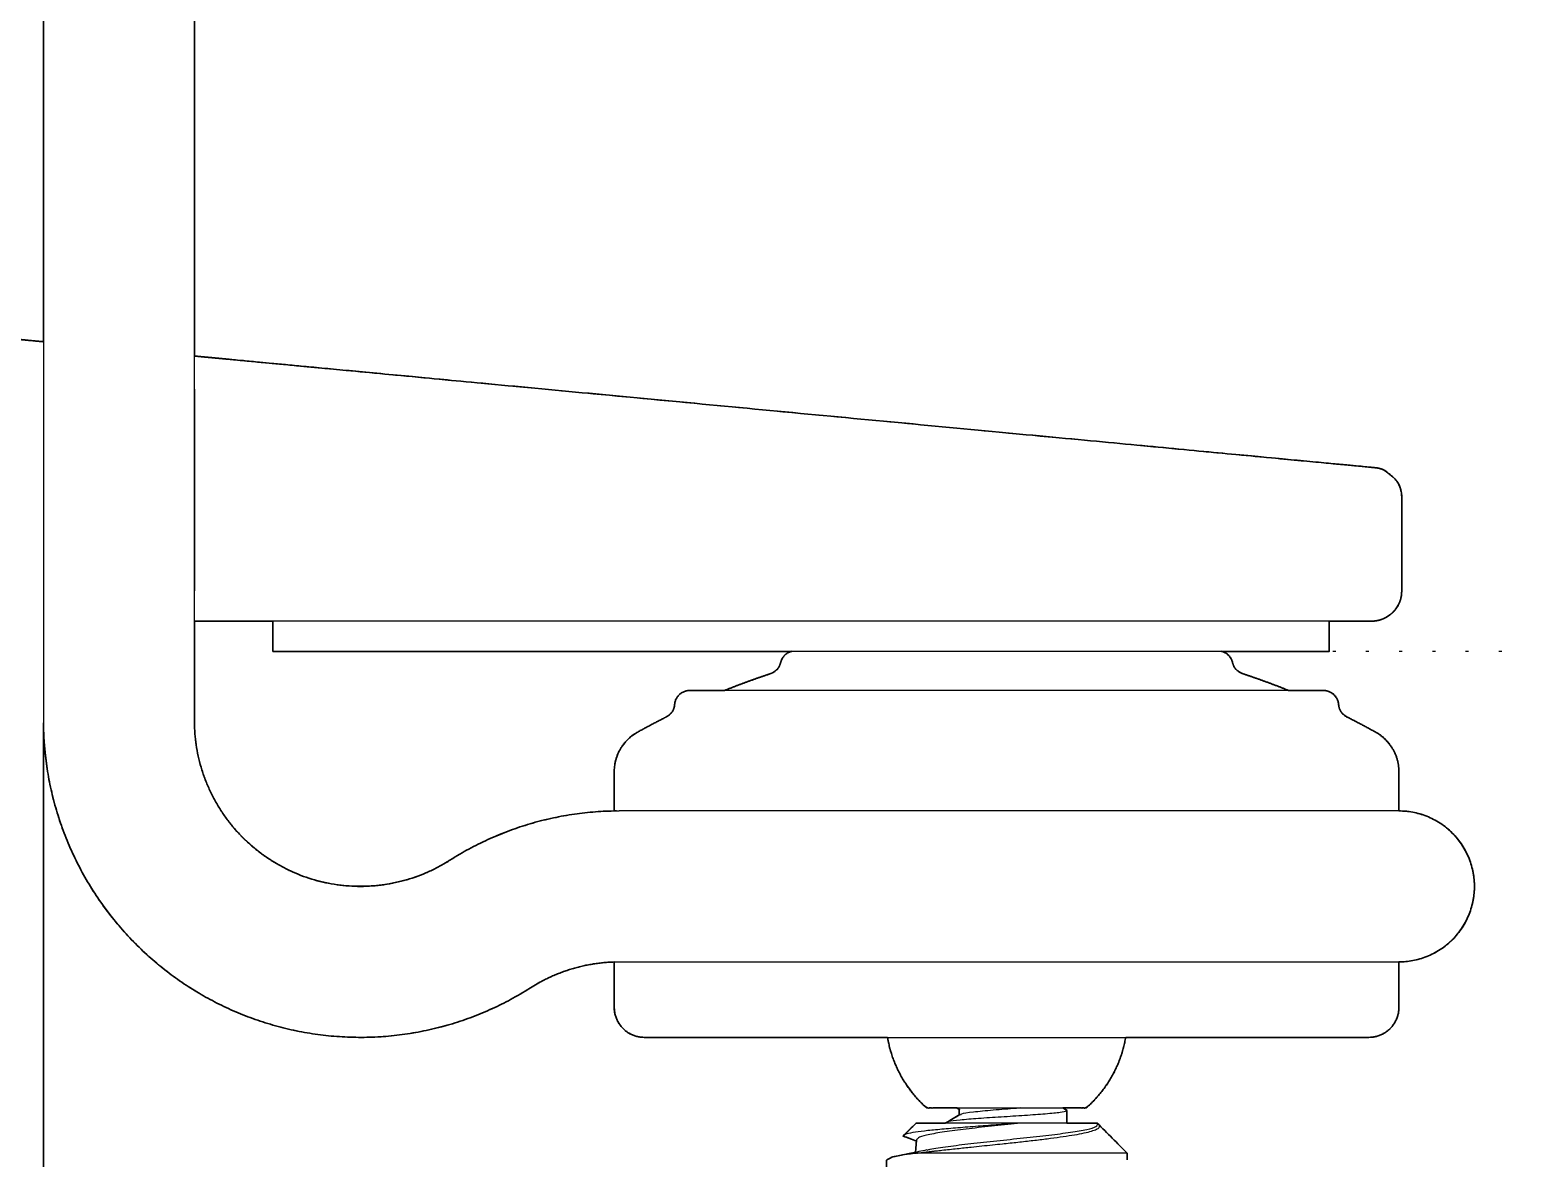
# Model space of a CAD drawing. Header units: millimetres. Extents: x 0 to 584, y -642 to 254.
# Drawn here: x 465.16 to 514.45, y -16.79 to 20.59 of the extents above; entities that cross this region are included whole.
import ezdxf

# ---------------------------------------------------------------- set-up
doc = ezdxf.new("R2010")
doc.units = ezdxf.units.MM
doc.linetypes.add('Dots', pattern=[1, 0, -1])
doc.layers.add('Blocks', color=7, linetype='Continuous')
for name, color, linetype, lineweight, true_color in [('Blocks$Inner', 7, 'Continuous', 25, 0x007f00), ('Blocks$Outline', 7, 'Continuous', 35, 0xff3f3f), ('Groud', 7, 'Dots', 25, 0x243775)]:
    doc.layers.add(name, color=color, linetype=linetype, lineweight=lineweight, true_color=true_color)

# ---------------------------------------------------------------- blocks, each defined once
blk = doc.blocks.new('Cupola Clip Table Lamp Side')
at = {"layer": 'Blocks$Inner'}
for p, q in [((-98.316, -2.285), (-98.316, 96.355)), ((-98.316, 8.682), (-98.316, 2)), ((-58.316, 5.09), (-58.316, 2)), ((-60.907, -1.297), (-81.907, -1.297)), ((-58.407, -5.285), (-58.407, -3.991)), ((-84.407, -10.288), (-84.407, -11.785)), ((-58.407, -11.785), (-58.407, -10.285)), ((-83.407, -12.785), (-59.407, -12.785)), ((-74.052, -15.125), (-68.772, -15.125)), ((-73.054, -15.125), (-72.959, -15.18)), ((-72.973, -15.164), (-72.973, -15.355))]:
    blk.add_line(p, q, dxfattribs=at)
for points in [[(-103.316, 96.355), (-103.316, 9.491), (-103.316, -49.5)], [(-59.316, 1), (-97.316, 1), (-98.316, 1)], [(-60.716, 1), (-60.716, 0), (-95.716, 0), (-95.716, 1)], [(-84.407, -3.991), (-84.407, -5.285), (-84.241, -5.285)], [(-58.407, -5.285), (-77.261, -5.285), (-84.016, -5.285), (-84.237, -5.285)], [(-84.235, -10.285), (-84.016, -10.285), (-77.261, -10.285), (-58.407, -10.285)], [(-69.404, -15.208), (-69.548, -15.125)], [(-69.407, -15.625), (-69.407, -15.207)], [(-70.985, -15.625), (-74.407, -15.625), (-74.849, -16.067)], [(-67.407, -16.625), (-68.407, -15.625), (-69.209, -15.625)], [(-74.838, -16.056), (-74.394, -16.22)], [(-67.407, -16.841), (-67.407, -16.625), (-67.423, -16.625), (-74.395, -16.625)]]:
    blk.add_lwpolyline(points, dxfattribs=at)
at = {"layer": 'Blocks$Inner', "extrusion": (0, 0, -1)}
for centre, radius, start, end in [((59.316, 2), 1, 180, 270), ((79.382, -0.265), 0.5, 192.7523, 251.7745), ((63.431, -0.265), 0.5, 288.2255, 347.2477), ((82.904, -1.724), 0.5, 184.1779, 243.2001), ((59.909, -1.724), 0.5, 296.7999, 355.8221), ((92.816, -2.285), 5.5, 237.5382, 0), ((84.228, -15.785), 5.5, 57.5382, 89.9315)]:
    blk.add_arc(centre, radius, start, end, dxfattribs=at)
at = {"layer": 'Blocks$Inner'}
for centre, radius, start, end in [((-78.407, -0.485), 0.5, 103.9384, 167.2477), ((-64.407, -0.485), 0.5, 12.7523, 76.0616), ((-71.407, -24.485), 25, 108.2255, 111.9479), ((-71.407, -24.485), 25, 68.0521, 71.7745), ((-81.907, -1.797), 0.5, 90, 175.8221), ((-60.907, -1.797), 0.5, 4.1779, 90), ((-92.816, -2.285), 10.5, 180, 302.4618), ((-71.407, -24.485), 25, 116.7999, 119.2986), ((-71.407, -24.485), 25, 60.7014, 63.2001), ((-82.907, -3.991), 1.5, 119.2986, 180), ((-59.907, -3.991), 1.5, 0, 60.7014), ((-84.228, -15.785), 10.5, 90.0491, 122.4618), ((-58.407, -7.785), 2.5, 0, 90), ((-58.407, -7.785), 2.5, 270, 360), ((-83.407, -11.785), 1, 180, 270), ((-59.407, -11.785), 1, 270, 360), ((-71.407, -12.125), 4, 189.5068, 228.5904)]:
    blk.add_arc(centre, radius, start, end, dxfattribs=at)
for points, knots in [([(-104.222, 10.339), (-104.192, 10.337), (-104.123, 10.33), (-103.759, 10.296), (-103.386, 10.26), (-103.316, 10.254)], [404.319178, 404.319178, 404.319178, 404.319178, 404.709698, 405.204068, 405.319178, 405.319178, 405.319178, 405.319178]), ([(-98.316, 9.781), (-98.179, 9.768), (-97.735, 9.726), (-97.317, 9.687), (-97.251, 9.68), (-97.222, 9.678)], [0, 0, 0, 0, 0.19936, 0.646661, 1, 1, 1, 1]), ([(-97.222, 9.678), (-97.222, 9.678), (-97.173, 9.673), (-96.935, 9.651), (-96.746, 9.633), (-96.178, 9.579), (-95.799, 9.543), (-94.802, 9.449), (-94.182, 9.39), (-92.662, 9.247), (-91.761, 9.161), (-89.669, 8.964), (-88.478, 8.851), (-85.848, 8.603), (-84.41, 8.467), (-81.388, 8.181), (-79.805, 8.031), (-76.639, 7.732), (-75.056, 7.582), (-72.034, 7.297), (-70.596, 7.161), (-67.966, 6.912), (-66.775, 6.8), (-64.683, 6.602), (-63.782, 6.517), (-62.262, 6.373), (-61.642, 6.314), (-60.644, 6.22), (-60.266, 6.184), (-59.698, 6.131), (-59.509, 6.113), (-59.271, 6.09), (-59.222, 6.086), (-59.222, 6.086)], [1, 1, 1, 1, 1.0625, 1.0625, 1.125, 1.125, 1.1875, 1.1875, 1.25, 1.25, 1.3125, 1.3125, 1.375, 1.375, 1.4375, 1.4375, 1.5, 1.5, 1.5625, 1.5625, 1.625, 1.625, 1.6875, 1.6875, 1.75, 1.75, 1.8125, 1.8125, 1.875, 1.875, 1.9375, 1.9375, 2, 2, 2, 2]), ([(-58.881, 5.99), (-58.722, 5.875), (-58.404, 5.644), (-58.313, 5.272), (-58.316, 5.09)], [2.422037, 2.422037, 2.422037, 2.422037, 2.922039, 3.422037, 3.422037, 3.422037, 3.422037]), ([(-69.415, -15.225), (-69.468, -15.241), (-69.575, -15.275), (-70.096, -15.325), (-70.795, -15.375), (-71.591, -15.425), (-72.362, -15.475), (-72.973, -15.525), (-73.33, -15.566), (-73.35, -15.591), (-73.357, -15.599)], [0, 0, 0, 0, 0.13345, 0.2669, 0.400349, 0.533799, 0.667249, 0.800699, 0.934148, 1, 1, 1, 1]), ([(-70.949, -15.125), (-70.996, -15.129), (-71.267, -15.154), (-71.879, -15.198), (-72.539, -15.263), (-72.943, -15.317), (-72.933, -15.35), (-72.93, -15.363)], [0, 0, 0, 0, 0.053952, 0.313731, 0.577046, 0.837593, 1, 1, 1, 1]), ([(-70.985, -15.625), (-71.211, -15.642), (-71.667, -15.678), (-72.363, -15.731), (-73.032, -15.784), (-73.64, -15.837), (-74.153, -15.889), (-74.534, -15.942), (-74.757, -15.988), (-74.779, -16.016), (-74.838, -16.056)], [0, 0, 0, 0, 0.124539, 0.251228, 0.380068, 0.51106, 0.644204, 0.7795, 0.916949, 1, 1, 1, 1]), ([(-74.395, -16.625), (-74.349, -16.618), (-74.259, -16.607), (-74.124, -16.589), (-73.994, -16.574), (-73.871, -16.559), (-73.756, -16.546), (-73.65, -16.533), (-73.419, -16.508), (-73.067, -16.47), (-72.505, -16.411), (-72, -16.357), (-71.482, -16.303), (-71.03, -16.256), (-70.53, -16.2), (-70.057, -16.143), (-69.623, -16.084), (-69.235, -16.027), (-68.901, -15.968), (-68.637, -15.907), (-68.483, -15.855), (-68.395, -15.814), (-68.348, -15.782), (-68.322, -15.75), (-68.324, -15.728), (-68.325, -15.718)], [8.205135, 8.205135, 8.205135, 8.205135, 8.227615, 8.248543, 8.267926, 8.285777, 8.302113, 8.316956, 8.330326, 8.397275, 8.455172, 8.541043, 8.580184, 8.64248, 8.705231, 8.767937, 8.830095, 8.892499, 8.954974, 9.01848, 9.07996, 9.107776, 9.142782, 9.176305, 9.205135, 9.205135, 9.205135, 9.205135]), ([(-70.932, -15.625), (-71.224, -15.655), (-71.81, -15.716), (-72.664, -15.813), (-73.411, -15.903), (-73.977, -16), (-74.331, -16.087), (-74.36, -16.146), (-74.39, -16.173)], [-1, -1, -1, -1, -0.830189, -0.658245, -0.488548, -0.316572, -0.146836, 0, 0, 0, 0]), ([(-74.036, -16.517), (-74.004, -16.508), (-73.855, -16.469), (-73.362, -16.396), (-72.607, -16.305), (-71.735, -16.208), (-70.835, -16.118), (-69.987, -16.021), (-69.257, -15.93), (-68.719, -15.834), (-68.393, -15.742), (-68.394, -15.679), (-68.395, -15.648)], [0, 0, 0, 0, 0.028899, 0.137451, 0.244574, 0.353135, 0.460297, 0.56878, 0.676078, 0.784398, 0.89193, 1, 1, 1, 1]), ([(-72.959, -15.346), (-73.032, -15.388), (-73.177, -15.473), (-73.322, -15.558), (-73.437, -15.625)], [0, 0, 0, 0, 0.499655, 1, 1, 1, 1]), ([(-69.209, -15.625), (-69.247, -15.625), (-69.363, -15.625), (-69.548, -15.625), (-69.773, -15.625), (-70.011, -15.625), (-70.292, -15.625), (-70.607, -15.625), (-70.824, -15.625), (-70.932, -15.625)], [2.20439, 2.20439, 2.20439, 2.20439, 2.287285, 2.454699, 2.570235, 2.703346, 2.870422, 3.03777, 3.20439, 3.20439, 3.20439, 3.20439]), ([(-74.39, -16.173), (-74.396, -16.256), (-74.407, -16.396), (-74.419, -16.536), (-74.423, -16.593)], [0, 0, 0, 0, 0.595117, 1, 1, 1, 1]), ([(-74.387, -16.625), (-74.411, -16.628), (-74.783, -16.672), (-75.29, -16.748), (-75.322, -16.823), (-75.39, -16.855)], [-0.2372523, -0.2372523, -0.2372523, -0.2372523, -0.2282092, -0.099846, 0, 0, 0, 0]), ([(-74.044, -16.514), (-74.223, -16.552), (-74.585, -16.628), (-74.947, -16.7), (-75.13, -16.737)], [0, 0, 0, 0, 0.493842, 1, 1, 1, 1])]:
    blk.add_open_spline(points, degree=3, knots=knots, dxfattribs=at)
for points, weights in [([(-59.222, 6.086), (-59.009, 6.065), (-58.881, 5.99)], [1, 0.977818106429, 1]), ([(-68.772, -15.125), (-67.696, -14.186), (-67.461, -12.785)], [1, 0.942397671261, 1])]:
    blk.add_rational_spline(points, weights, degree=2, dxfattribs=at)
blk.add_open_spline([(-70.932, -15.625), (-70.95, -15.625), (-70.968, -15.625), (-70.985, -15.625)], degree=3, dxfattribs=at)
at = {"layer": 'Blocks$Outline'}
for points in [[(-78.527, 0), (-95.716, 0), (-95.716, 1)], [(-60.716, 1), (-60.716, 0), (-64.286, 0)], [(-72.973, -15.172), (-73.054, -15.125)], [(-72.973, -15.355), (-72.973, -15.172)], [(-69.548, -15.125), (-69.407, -15.207)], [(-69.407, -15.207), (-69.407, -15.625)]]:
    blk.add_lwpolyline(points, dxfattribs=at)
for points, weights, degree, knots in [([(-103.316, 10.254), (-103.316, 38.954), (-103.316, 67.654), (-103.316, 96.355), (-103.316, 105.098), (-99.97, 113.175), (-93.788, 119.357), (-93.218, 119.927), (-92.647, 120.498), (-92.077, 121.068), (-91.879, 121.266), (-91.681, 121.464), (-91.483, 121.662)], [1, 1, 1, 1, 0.949253021674, 0.949253021674, 1, 1, 1, 1, 1, 1, 1], 3, [-167.290093, -167.290093, -167.290093, -167.290093, -81.189123, -81.189123, -81.189123, -55.640121, -55.640121, -55.640121, -53.220121, -53.220121, -53.220121, -52.380626, -52.380626, -52.380626, -52.380626]), ([(-89.525, 116.549), (-89.889, 116.185), (-90.253, 115.821), (-98.316, 107.758), (-98.316, 96.355), (-98.316, 53.068), (-98.316, 9.781)], [1, 1, 1, 0.923879532511, 1, 1, 1], 2, [-224.051792, -224.051792, -224.051792, -223.022271, -223.022271, -201.40026, -201.40026, -114.826651, -114.826651, -114.826651]), ([(-108.316, -30.601), (-108.316, -17.526), (-108.316, -4.452), (-108.316, 8.623), (-108.316, 8.741), (-108.316, 8.869), (-108.316, 9.116), (-108.316, 9.235), (-108.316, 9.431), (-108.316, 9.508), (-108.316, 9.606), (-108.316, 9.627), (-108.316, 9.627), (-108.316, 9.913), (-108.2, 10.175), (-107.989, 10.367), (-107.778, 10.559), (-107.506, 10.65), (-107.222, 10.623), (-106.222, 10.528), (-105.222, 10.434), (-104.222, 10.339), (-104.192, 10.337), (-104.123, 10.33), (-103.759, 10.296), (-103.386, 10.26), (-103.316, 10.254)], [1, 1, 1, 1, 1, 1, 1, 1, 1, 1, 1, 1, 1, 0.943071439866, 0.943071439866, 1, 0.943071439866, 0.943071439866, 1, 1, 1, 1, 1, 1, 1, 1, 1], 3, [346.83514, 346.83514, 346.83514, 346.83514, 386.058766, 386.058766, 386.058766, 386.308766, 386.308766, 386.558766, 386.558766, 386.808766, 386.808766, 387.058766, 387.058766, 387.058766, 387.891288, 387.891288, 387.891288, 388.72381, 388.72381, 388.72381, 391.737184, 391.737184, 391.737184, 392.127703, 392.622073, 392.737184, 392.737184, 392.737184, 392.737184]), ([(-98.316, 9.781), (-98.179, 9.768), (-97.735, 9.726), (-97.317, 9.687), (-97.251, 9.68), (-97.222, 9.678), (-97.222, 9.678), (-97.173, 9.673), (-96.935, 9.651), (-96.746, 9.633), (-96.178, 9.579), (-95.799, 9.543), (-94.802, 9.449), (-94.182, 9.39), (-92.662, 9.247), (-91.761, 9.161), (-89.669, 8.964), (-88.478, 8.851), (-85.848, 8.603), (-84.41, 8.467), (-81.388, 8.181), (-79.805, 8.031), (-76.639, 7.732), (-75.056, 7.582), (-72.034, 7.297), (-70.596, 7.161), (-67.966, 6.912), (-66.775, 6.8), (-64.683, 6.602), (-63.782, 6.517), (-62.262, 6.373), (-61.642, 6.314), (-60.644, 6.22), (-60.266, 6.184), (-59.698, 6.131), (-59.509, 6.113), (-59.271, 6.09), (-59.222, 6.086), (-59.222, 6.086), (-59.081, 6.072), (-58.965, 6.04), (-58.881, 5.99), (-58.722, 5.875), (-58.404, 5.644), (-58.313, 5.272), (-58.316, 5.09), (-58.316, 4.06), (-58.316, 3.03), (-58.316, 2), (-58.316, 1.414), (-58.73, 1), (-59.316, 1), (-59.783, 1), (-60.249, 1), (-60.716, 1)], [1, 1, 1, 1, 1, 1, 1, 1, 1, 1, 1, 1, 1, 1, 1, 1, 1, 1, 1, 1, 1, 1, 1, 1, 1, 1, 1, 1, 1, 1, 1, 1, 1, 1, 1, 1, 1, 1, 1, 0.985212070952, 0.985212070952, 1, 1, 1, 1, 1, 1, 1, 1, 0.804737854124, 0.804737854124, 1, 1, 1, 1], 3, [0, 0, 0, 0, 0.19936, 0.646661, 1, 1, 1, 1.0625, 1.0625, 1.125, 1.125, 1.1875, 1.1875, 1.25, 1.25, 1.3125, 1.3125, 1.375, 1.375, 1.4375, 1.4375, 1.5, 1.5, 1.5625, 1.5625, 1.625, 1.625, 1.6875, 1.6875, 1.75, 1.75, 1.8125, 1.8125, 1.875, 1.875, 1.9375, 1.9375, 2, 2, 2, 2.422037, 2.422037, 2.422037, 2.922039, 3.422037, 3.422037, 3.422037, 6.512107, 6.512107, 6.512107, 8.082903, 8.082903, 8.082903, 9.482949, 9.482949, 9.482949, 9.482949]), ([(-98.316, 1), (-98.316, -0.643), (-98.316, -2.285), (-98.316, -5.54), (-95.463, -7.106), (-92.61, -8.673), (-89.864, -6.926), (-87.333, -5.316), (-84.333, -5.286)], [1, 1, 1, 0.860604797068, 1, 0.860604797068, 1, 0.960908619884, 0.998729589475], 2, [-106.045538, -106.045538, -106.045538, -102.76026, -102.76026, -96.882517, -96.882517, -91.004774, -91.004774, -85.161368, -85.161368, -85.161368]), ([(-80.751, -1.297), (-79.997, -0.994), (-79.225, -0.739), (-78.957, -0.651), (-78.894, -0.375), (-78.826, -0.074), (-78.527, 0)], [1, 0.999472447459, 1, 0.870260272085, 1, 0.85122667263, 1], 2, [-2.691734, -2.691734, -2.691734, -1.067544, -1.067544, -0.552478, -0.552478, 0, 0, 0]), ([(-64.286, 0), (-63.987, -0.074), (-63.919, -0.375), (-63.856, -0.651), (-63.588, -0.739), (-62.816, -0.994), (-62.062, -1.297)], [1, 0.85122667263, 1, 0.870260272086, 1, 0.999472447459, 1], 2, [-2.691734, -2.691734, -2.691734, -2.139256, -2.139256, -1.62419, -1.62419, 0, 0, 0]), ([(-84.333, -5.286), (-84.37, -5.285), (-84.407, -5.285), (-84.407, -4.638), (-84.407, -3.991), (-84.407, -3.113), (-83.641, -2.683), (-83.165, -2.416), (-82.678, -2.171), (-82.426, -2.043), (-82.405, -1.761), (-82.371, -1.297), (-81.907, -1.297), (-81.329, -1.297), (-80.751, -1.297)], [1, 1, 1, 1, 1, 0.862948927263, 1, 0.999762269954, 1, 0.870260272087, 1, 0.7324115125, 1, 1, 1], 2, [-31.548644, -31.548644, -31.548644, -31.474677, -31.474677, -30.180776, -30.180776, -28.591618, -28.591618, -27.501344, -27.501344, -26.986278, -26.986278, -26.237339, -26.237339, -25.081422, -25.081422, -25.081422]), ([(-62.062, -1.297), (-61.484, -1.297), (-60.907, -1.297), (-60.442, -1.297), (-60.408, -1.761), (-60.387, -2.043), (-60.135, -2.171), (-59.648, -2.416), (-59.172, -2.683), (-58.407, -3.113), (-58.407, -3.991), (-58.407, -4.638), (-58.407, -5.285)], [1, 1, 1, 0.732411512494, 1, 0.870260272087, 1, 0.999762269954, 1, 0.862948927265, 1, 1, 1], 2, [-6.393255, -6.393255, -6.393255, -5.237339, -5.237339, -4.488399, -4.488399, -3.973333, -3.973333, -2.88306, -2.88306, -1.293902, -1.293902, 0, 0, 0]), ([(-103.316, -2.369), (-103.316, -18.079), (-103.316, -33.79), (-103.316, -49.5), (-103.316, -50.964), (-102.28, -52), (-100.816, -52), (-92.202, -52), (-83.587, -52), (-74.973, -52)], [1, 1, 1, 1, 0.804737854124, 0.804737854124, 1, 1, 1, 1], 3, [179.681198, 179.681198, 179.681198, 179.681198, 225.892049, 225.892049, 225.892049, 229.81904, 229.81904, 229.81904, 255.662271, 255.662271, 255.662271, 255.662271]), ([(-84.407, -10.288), (-85.911, -10.337), (-87.18, -11.145), (-92.423, -14.48), (-97.869, -11.489), (-103.267, -8.526), (-103.316, -2.369)], [0.995814286724, 0.96252661144, 1, 0.860604797068, 1, 0.861693822091, 0.99783896597], 2, [-25.378162, -25.378162, -25.378162, -22.442292, -22.442292, -11.221146, -11.221146, -0.087665, -0.087665, -0.087665]), ([(-58.407, -5.285), (-55.907, -5.285), (-55.907, -7.785), (-55.907, -10.285), (-58.407, -10.285)], [1, 0.707106781187, 1, 0.707106781187, 1], 2, [-59.235329, -59.235329, -59.235329, -55.308338, -55.308338, -51.381347, -51.381347, -51.381347]), ([(-75.352, -12.785), (-79.379, -12.785), (-83.407, -12.785), (-84.407, -12.785), (-84.407, -11.785), (-84.407, -11.037), (-84.407, -10.288)], [1, 1, 1, 0.707106781187, 1, 1, 1], 2, [-9.625732, -9.625732, -9.625732, -1.570796, -1.570796, 0, 0, 1.497114, 1.497114, 1.497114]), ([(-58.407, -10.285), (-58.407, -11.035), (-58.407, -11.785), (-58.407, -12.785), (-59.407, -12.785), (-63.434, -12.785), (-67.461, -12.785)], [1, 1, 1, 0.707106781187, 1, 1, 1], 2, [-28.641593, -28.641593, -28.641593, -27.141593, -27.141593, -25.570796, -25.570796, -17.515861, -17.515861, -17.515861]), ([(-73.054, -15.125), (-73.553, -15.125), (-74.052, -15.125), (-75.117, -14.186), (-75.352, -12.785)], [1, 1, 1, 0.942397671261, 1], 2, [-3.726327, -3.726327, -3.726327, -2.728551, -2.728551, 0, 0, 0]), ([(-67.461, -12.785), (-67.696, -14.186), (-68.772, -15.125), (-69.16, -15.125), (-69.548, -15.125)], [1, 0.942397671261, 1, 1, 1], 2, [-10.737807, -10.737807, -10.737807, -8.009256, -8.009256, -7.233246, -7.233246, -7.233246])]:
    blk.add_rational_spline(points, weights, degree=degree, knots=knots, dxfattribs=at)
for points, knots in [([(-95.716, 1), (-96.249, 1), (-96.783, 1), (-97.316, 1), (-97.649, 1), (-97.983, 1), (-98.316, 1)], [44.482949, 44.482949, 44.482949, 44.482949, 46.082903, 46.082903, 46.082903, 47.082903, 47.082903, 47.082903, 47.082903]), ([(-74.838, -16.056), (-74.694, -15.912), (-74.55, -15.768), (-74.407, -15.625), (-74.083, -15.625), (-73.76, -15.625), (-73.437, -15.625)], [-8.235289, -8.235289, -8.235289, -8.235289, -7.625413, -7.625413, -7.625413, -6.656374, -6.656374, -6.656374, -6.656374]), ([(-73.437, -15.625), (-73.322, -15.558), (-73.182, -15.476), (-73.041, -15.394), (-72.973, -15.355)], [-1, -1, -1, -1, -0.4996549, -0.0335117, -0.0335117, -0.0335117, -0.0335117]), ([(-69.407, -15.625), (-69.379, -15.625), (-69.311, -15.625), (-69.247, -15.625), (-69.209, -15.625), (-68.941, -15.625), (-68.674, -15.625), (-68.407, -15.625), (-68.073, -15.958), (-67.74, -16.291), (-67.407, -16.625)], [-2.343203, -2.343203, -2.343203, -2.343203, -2.287285, -2.20439, -2.20439, -2.20439, -1.414214, -1.414214, -1.414214, 0, 0, 0, 0]), ([(-74.423, -16.593), (-74.419, -16.536), (-74.409, -16.412), (-74.399, -16.287), (-74.394, -16.22)], [-1, -1, -1, -1, -0.5951169, -0.1113346, -0.1113346, -0.1113346, -0.1113346]), ([(-74.377, -18.218), (-74.508, -18.17), (-74.813, -18.057), (-75.119, -17.946), (-75.39, -17.847), (-75.39, -17.517), (-75.39, -17.186), (-75.39, -16.855), (-75.322, -16.823), (-75.305, -16.783), (-75.159, -16.744), (-75.13, -16.737)], [-1.986066, -1.986066, -1.986066, -1.986066, -1.555518, -0.986066, -0.986066, -0.986066, 0, 0, 0, 0.099846, 0.121163, 0.121163, 0.121163, 0.121163]), ([(-75.003, -16.711), (-74.862, -16.683), (-74.669, -16.644), (-74.475, -16.604), (-74.423, -16.593)], [-0.8833477, -0.8833477, -0.8833477, -0.8833477, -0.4938431, -0.3486822, -0.3486822, -0.3486822, -0.3486822])]:
    blk.add_open_spline(points, degree=3, knots=knots, dxfattribs=at)
for points in [[(-74.394, -16.22), (-74.542, -16.165), (-74.69, -16.11), (-74.838, -16.056)], [(-75.13, -16.737), (-75.12, -16.735), (-75.111, -16.733), (-75.101, -16.731)], [(-75.101, -16.731), (-75.072, -16.724), (-75.039, -16.717), (-75.003, -16.711)], [(-67.407, -16.625), (-67.407, -16.697), (-67.407, -16.769), (-67.407, -16.841)]]:
    blk.add_open_spline(points, degree=3, dxfattribs=at)

msp = doc.modelspace()

# ---------------------------------------------------------------- linework, layer by layer
at = {"layer": 'Groud'}
msp.add_lwpolyline([(568.934, 0), (479.075, 0)], dxfattribs=at)

# ---------------------------------------------------------------- block references
at = {"layer": 'Blocks'}
msp.add_blockref('Cupola Clip Table Lamp Side', (568.934, 0), dxfattribs=at)

doc.saveas('drawing.dxf')
